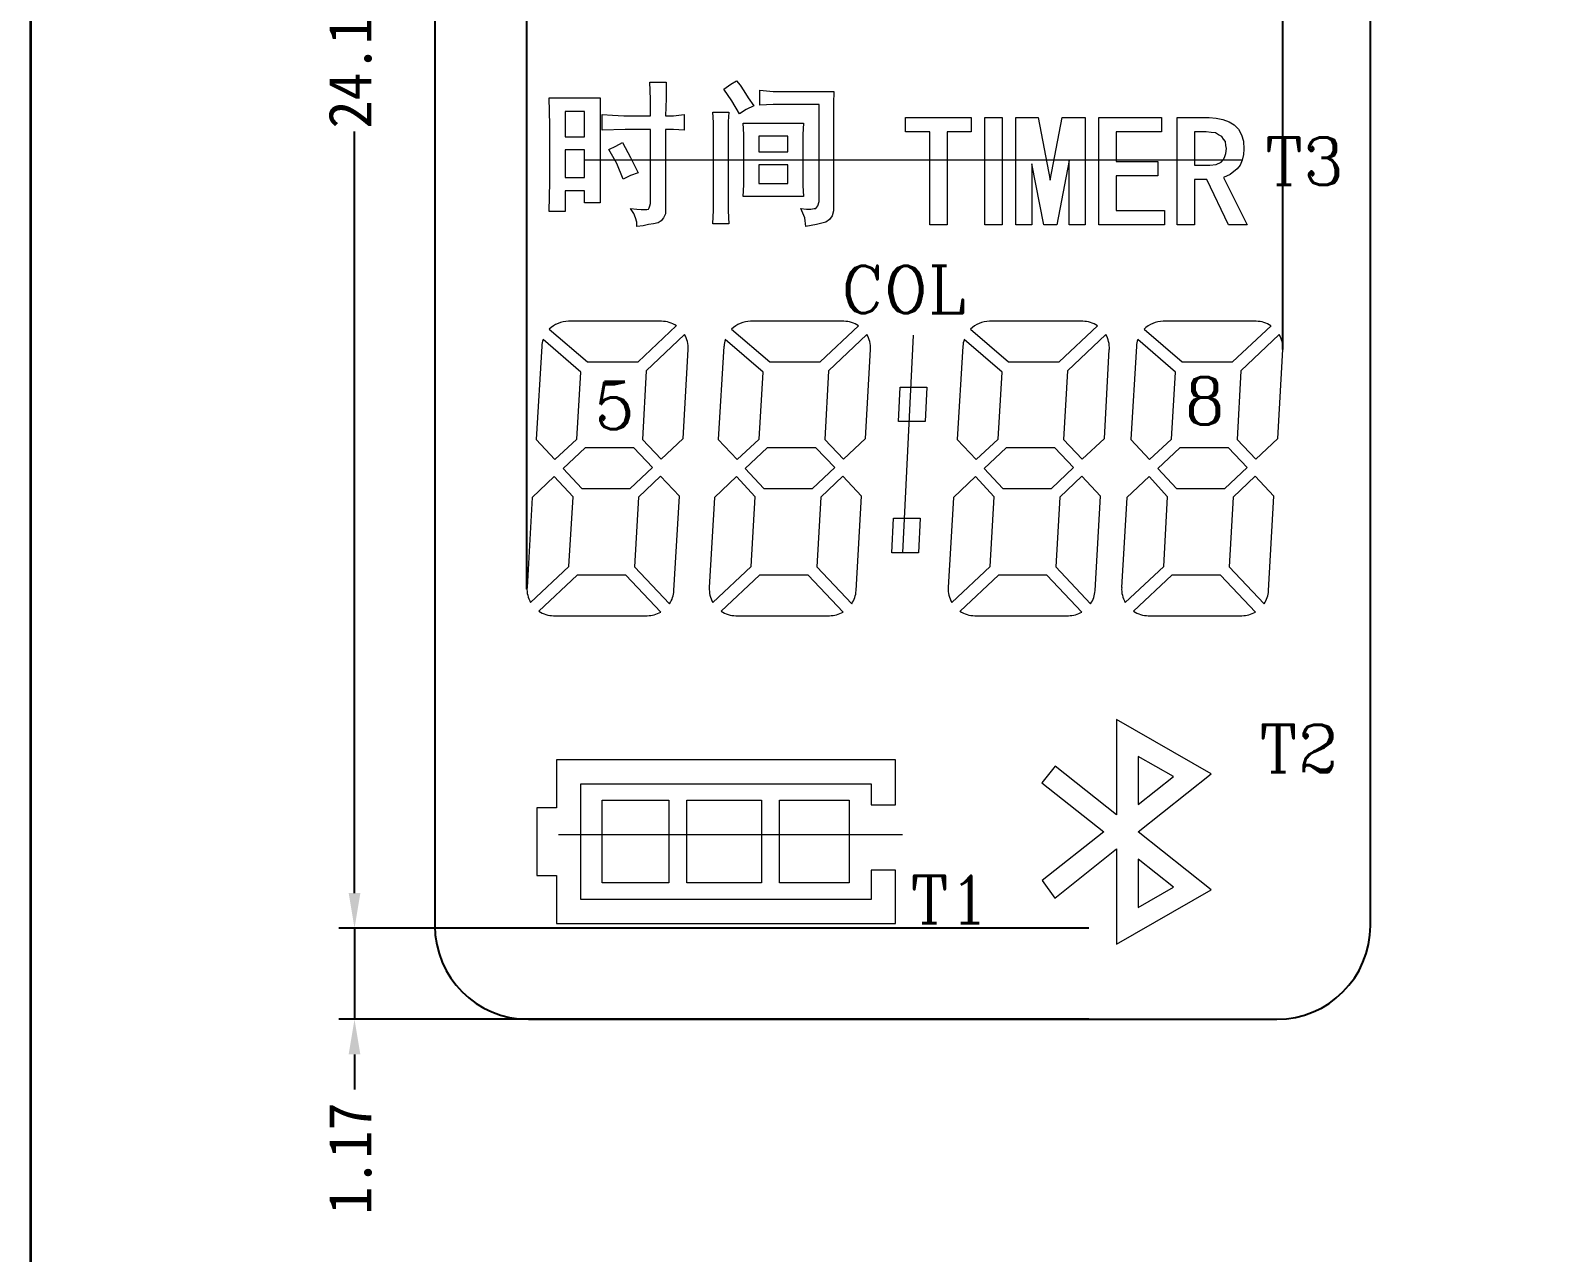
# Paper-space layout 'SW_Model_1' of a CAD drawing. Header units: millimetres. Extents: x 625 to 800, y 257 to 308.
# Drawn here: x 705.53 to 725.16, y 276.9 to 292.58 of the extents above; entities that cross this region are included whole.
import ezdxf

# ---------------------------------------------------------------- set-up
doc = ezdxf.new("R2010")
doc.units = ezdxf.units.MM
doc.layers.add('尺寸线层', color=3, linetype='Continuous')
doc.layers.add('粗实线层', color=7, linetype='Continuous', lineweight=25)
doc.styles.add('SLDTEXTSTYLE28', font='ROMANC')
doc.styles.add('SLDTEXTSTYLE6', font='TXT')
doc.styles.add('SLDTEXTSTYLE7', font='TXT', dxfattribs={"width": 0.96})
doc.dimstyles.new('SLDDIMSTYLE2', dxfattribs={"dimtxt": 0.55, "dimasz": 4.08, "dimexe": 0, "dimexo": 0.0625, "dimgap": 0.1375, "dimtad": 2, "dimrnd": 1e-09, "dimzin": 4, "dimdsep": 46, "dimtxsty": 'SLDTEXTSTYLE6', "dimblk1": 'NONE', "dimblk2": 'NONE', "dimsah": 1, "dimcen": 0.09, "dimadec": 0, "dimazin": 1, "dimtfac": 1, "dimtofl": 0, "dimtmove": 0, "dimatfit": 3, "dimldrblk": 'NONE', "dimfxl": 0, "dimfrac": 2, "dimtolj": 1, "dimtzin": 12, "dimarcsym": 0})
doc.dimstyles.new('SLDDIMSTYLE5', dxfattribs={"dimtxt": 0.55, "dimasz": 4.08, "dimexe": 0, "dimexo": 0.0625, "dimgap": 0.1375, "dimtad": 2, "dimrnd": 1e-09, "dimzin": 12, "dimdsep": 46, "dimtxsty": 'SLDTEXTSTYLE6', "dimblk1": 'NONE', "dimblk2": 'NONE', "dimsah": 1, "dimcen": 0.09, "dimadec": 0, "dimazin": 3, "dimtfac": 1, "dimtofl": 0, "dimtmove": 0, "dimatfit": 3, "dimldrblk": 'NONE', "dimfxl": 0, "dimfrac": 2, "dimtolj": 1, "dimtzin": 12, "dimarcsym": 0})

# ---------------------------------------------------------------- blocks, each defined once
blk = doc.blocks.new('_D_20')
at = {"layer": '尺寸线层'}
for p, q in [((713.479, 305.202), (709.488, 305.202)), ((709.688, 304.752), (709.688, 294.982)), ((709.688, 281.512), (709.688, 291.282)), ((719.108, 281.062), (709.488, 281.062))]:
    blk.add_line(p, q, dxfattribs=at)
for points in [[(709.613, 304.752), (709.763, 304.752), (709.688, 305.202)], [(709.613, 281.512), (709.763, 281.512), (709.688, 281.062)]]:
    blk.add_solid(points, dxfattribs=at)
at = {"layer": '尺寸线层', "insert": (709.354, 291.32), "char_height": 0.55, "attachment_point": 1, "rotation": 90, "style": 'SLDTEXTSTYLE7'}
blk.add_mtext('24.14A.A', dxfattribs=at)
blk = doc.blocks.new('_None')
blk = doc.blocks.new('_D_21')
at = {"layer": '尺寸线层'}
for p, q in [((709.688, 281.512), (709.688, 281.962)), ((719.108, 281.062), (709.488, 281.062)), ((709.688, 281.062), (709.688, 279.893)), ((719.108, 279.893), (709.488, 279.893)), ((709.688, 279.443), (709.688, 278.993))]:
    blk.add_line(p, q, dxfattribs=at)
for points in [[(709.613, 281.512), (709.763, 281.512), (709.688, 281.062)], [(709.613, 279.443), (709.763, 279.443), (709.688, 279.893)]]:
    blk.add_solid(points, dxfattribs=at)
at = {"layer": '尺寸线层', "insert": (709.354, 277.389), "char_height": 0.55, "attachment_point": 1, "rotation": 90, "style": 'SLDTEXTSTYLE7'}
blk.add_mtext('1.17', dxfattribs=at)
blk = doc.blocks.new('_D_22')
at = {"layer": '尺寸线层'}
for p, q in [((711.9, 285.412), (711.9, 307.333)), ((721.596, 288.505), (721.596, 307.333)), ((712.35, 307.133), (715.127, 307.133)), ((721.146, 307.133), (718.369, 307.133))]:
    blk.add_line(p, q, dxfattribs=at)
for points in [[(712.35, 307.208), (712.35, 307.058), (711.9, 307.133)], [(721.146, 307.208), (721.146, 307.058), (721.596, 307.133)]]:
    blk.add_solid(points, dxfattribs=at)
at = {"layer": '尺寸线层', "insert": (715.175, 307.467), "char_height": 0.55, "attachment_point": 1, "style": 'SLDTEXTSTYLE7'}
blk.add_mtext('9.70A.A', dxfattribs=at)
blk = doc.blocks.new('_D_23')
at = {"layer": '尺寸线层'}
for p, q in [((721.596, 288.486), (721.596, 307.333)), ((722.718, 288.486), (722.718, 307.333)), ((721.146, 307.133), (720.696, 307.133)), ((721.596, 307.133), (722.718, 307.133)), ((723.168, 307.133), (723.618, 307.133))]:
    blk.add_line(p, q, dxfattribs=at)
for points in [[(721.146, 307.208), (721.146, 307.058), (721.596, 307.133)], [(723.168, 307.208), (723.168, 307.058), (722.718, 307.133)]]:
    blk.add_solid(points, dxfattribs=at)
at = {"layer": '尺寸线层', "insert": (723.698, 307.467), "char_height": 0.55, "attachment_point": 1, "style": 'SLDTEXTSTYLE7'}
blk.add_mtext('1.12', dxfattribs=at)

psp = doc.layouts.new('SW_Model_1')

# ---------------------------------------------------------------- linework, layer by layer
at = {"lineweight": 35}
psp.add_line((705.533, 308.248), (705.533, 259.694), dxfattribs=at)
at = {"color": 7, "linetype": 'Continuous', "lineweight": 25}
for p, q in [((710.718, 305.093), (710.718, 281.093)), ((722.718, 281.093), (722.718, 305.093)), ((711.918, 279.893), (721.518, 279.893))]:
    psp.add_line(p, q, dxfattribs=at)
at = {"color": 7, "linetype": 'Continuous', "lineweight": 18}
for p, q in [((713.485, 291.698), (713.477, 291.914)), ((713.477, 291.914), (713.684, 291.914)), ((713.684, 291.914), (713.684, 291.706)), ((714.426, 291.826), (714.514, 291.89)), ((714.53, 291.674), (714.426, 291.826)), ((714.514, 291.89), (714.586, 291.93)), ((714.586, 291.93), (714.634, 291.874)), ((714.634, 291.874), (714.681, 291.802)), ((714.681, 291.802), (714.737, 291.714)), ((714.889, 291.81), (715.056, 291.794)), ((714.889, 291.619), (714.889, 291.81)), ((715.056, 291.794), (715.224, 291.794)), ((715.224, 291.794), (715.838, 291.794)), ((715.838, 291.794), (715.83, 291.642)), ((712.185, 291.714), (712.839, 291.714)), ((712.193, 291.363), (712.185, 291.714)), ((712.839, 291.714), (712.839, 291.563)), ((713.485, 291.483), (713.485, 291.698)), ((713.684, 291.706), (713.676, 291.483)), ((714.626, 291.507), (714.53, 291.674)), ((714.809, 291.611), (714.713, 291.563)), ((714.737, 291.714), (714.809, 291.611)), ((715.056, 291.627), (714.889, 291.619)), ((715.232, 291.627), (715.056, 291.627)), ((715.647, 291.627), (715.232, 291.627)), ((715.647, 290.382), (715.647, 291.627)), ((715.83, 291.642), (715.83, 291.483)), ((712.392, 291.539), (712.392, 291.212)), ((712.64, 291.539), (712.392, 291.539)), ((712.64, 291.212), (712.64, 291.539)), ((712.839, 291.563), (712.839, 291.395)), ((712.839, 291.395), (712.839, 291.22)), ((712.863, 291.499), (712.999, 291.491)), ((712.863, 291.3), (712.863, 291.499)), ((712.999, 291.491), (713.142, 291.483)), ((713.142, 291.483), (713.31, 291.483)), ((713.31, 291.483), (713.485, 291.483)), ((713.676, 291.483), (713.78, 291.483)), ((713.78, 291.483), (713.916, 291.499)), ((713.916, 291.499), (713.916, 291.3)), ((714.291, 291.395), (714.283, 291.531)), ((714.283, 291.531), (714.49, 291.531)), ((714.291, 291.244), (714.291, 291.395)), ((714.49, 291.531), (714.482, 291.411)), ((714.482, 291.411), (714.482, 291.292)), ((714.713, 291.563), (714.626, 291.507)), ((715.83, 291.483), (715.83, 290.342)), ((716.756, 291.278), (716.756, 291.461)), ((716.756, 291.461), (717.599, 291.461)), ((717.599, 291.461), (717.599, 291.278)), ((717.773, 291.461), (717.996, 291.461)), ((717.773, 290.086), (717.773, 291.461)), ((717.996, 291.461), (717.996, 290.086)), ((718.171, 290.086), (718.171, 291.461)), ((718.171, 291.461), (718.457, 291.461)), ((718.457, 291.461), (718.612, 290.656)), ((718.612, 290.656), (718.767, 291.461)), ((718.767, 291.461), (719.061, 291.461)), ((719.061, 291.461), (719.061, 290.086)), ((719.236, 291.461), (720.039, 291.461)), ((719.236, 290.086), (719.236, 291.461)), ((720.039, 291.461), (720.039, 291.278)), ((720.238, 290.086), (720.238, 291.461)), ((720.238, 291.461), (720.652, 291.461)), ((720.652, 291.461), (720.739, 291.453)), ((720.739, 291.453), (720.827, 291.437)), ((720.827, 291.437), (720.906, 291.406)), ((720.906, 291.406), (720.97, 291.366)), ((712.193, 291.004), (712.193, 291.363)), ((712.392, 291.212), (712.64, 291.212)), ((712.839, 291.22), (712.839, 291.02)), ((713.158, 291.307), (712.863, 291.3)), ((713.485, 291.307), (713.158, 291.307)), ((713.485, 290.358), (713.485, 291.307)), ((713.78, 291.307), (713.676, 291.307)), ((713.676, 291.307), (713.676, 290.279)), ((713.916, 291.3), (713.78, 291.307)), ((714.291, 290.438), (714.291, 291.244)), ((714.482, 291.292), (714.482, 290.43)), ((714.674, 291.387), (715.447, 291.387)), ((714.681, 291.244), (714.674, 291.387)), ((714.681, 291.116), (714.681, 291.244)), ((714.873, 291.22), (714.873, 291.02)), ((715.248, 291.22), (714.873, 291.22)), ((715.248, 291.02), (715.248, 291.22)), ((715.447, 291.387), (715.439, 291.244)), ((715.439, 291.244), (715.439, 291.116)), ((717.066, 291.278), (716.756, 291.278)), ((717.066, 290.086), (717.066, 291.278)), ((717.599, 291.278), (717.289, 291.278)), ((717.289, 291.278), (717.289, 290.086)), ((720.039, 291.278), (719.459, 291.278)), ((719.459, 291.278), (719.459, 290.897)), ((720.612, 291.278), (720.461, 291.278)), ((720.461, 291.278), (720.461, 290.849)), ((720.676, 291.27), (720.612, 291.278)), ((720.731, 291.262), (720.676, 291.27)), ((720.771, 291.239), (720.731, 291.262)), ((720.811, 291.215), (720.771, 291.239)), ((720.835, 291.183), (720.811, 291.215)), ((720.97, 291.366), (721.025, 291.31)), ((721.025, 291.31), (721.065, 291.239)), ((721.065, 291.239), (721.089, 291.159)), ((712.193, 290.637), (712.193, 291.004)), ((712.392, 291.044), (712.392, 290.693)), ((712.64, 291.044), (712.392, 291.044)), ((712.64, 290.693), (712.64, 291.044)), ((712.839, 291.02), (712.839, 290.821)), ((712.951, 291.052), (713.038, 291.092)), ((713.054, 290.869), (712.951, 291.052)), ((713.038, 291.092), (713.126, 291.14)), ((713.126, 291.14), (713.23, 290.949)), ((714.681, 290.717), (714.681, 291.116)), ((714.873, 291.02), (715.248, 291.02)), ((715.439, 291.116), (715.439, 290.709)), ((720.858, 291.151), (720.835, 291.183)), ((720.866, 291.103), (720.858, 291.151)), ((720.874, 291.064), (720.866, 291.103)), ((720.866, 291), (720.874, 291.064)), ((721.089, 291.159), (721.097, 291.056)), ((721.097, 291.056), (721.089, 290.984)), ((712.839, 290.821), (712.839, 290.653)), ((713.134, 290.669), (713.054, 290.869)), ((713.23, 290.949), (713.326, 290.749)), ((714.873, 290.853), (714.873, 290.614)), ((715.248, 290.853), (714.873, 290.853)), ((715.248, 290.614), (715.248, 290.853)), ((718.528, 290.086), (718.377, 290.867)), ((718.377, 290.867), (718.377, 290.086)), ((718.855, 290.908), (718.695, 290.086)), ((718.855, 290.086), (718.855, 290.908)), ((719.459, 290.897), (719.992, 290.897)), ((719.992, 290.897), (719.992, 290.714)), ((720.461, 290.849), (720.66, 290.849)), ((720.66, 290.849), (720.739, 290.857)), ((720.739, 290.857), (720.803, 290.889)), ((720.803, 290.889), (720.835, 290.921)), ((720.835, 290.921), (720.85, 290.96)), ((720.85, 290.96), (720.866, 291)), ((721.049, 290.849), (721.01, 290.801)), ((721.073, 290.913), (721.049, 290.849)), ((721.089, 290.984), (721.073, 290.913)), ((712.185, 290.255), (712.193, 290.637)), ((712.392, 290.693), (712.64, 290.693)), ((712.839, 290.653), (712.839, 290.502)), ((713.23, 290.717), (713.134, 290.669)), ((713.326, 290.749), (713.23, 290.717)), ((714.681, 290.598), (714.681, 290.717)), ((714.873, 290.614), (715.248, 290.614)), ((715.439, 290.709), (715.439, 290.59)), ((719.992, 290.714), (719.459, 290.714)), ((719.459, 290.714), (719.459, 290.268)), ((720.62, 290.666), (720.461, 290.666)), ((720.461, 290.666), (720.461, 290.086)), ((720.898, 290.086), (720.62, 290.666)), ((720.922, 290.73), (720.835, 290.69)), ((720.835, 290.69), (721.137, 290.086)), ((721.01, 290.801), (720.922, 290.73)), ((712.64, 290.518), (712.392, 290.518)), ((712.392, 290.518), (712.392, 290.255)), ((712.64, 290.366), (712.64, 290.518)), ((712.839, 290.502), (712.839, 290.366)), ((714.291, 290.271), (714.291, 290.438)), ((714.482, 290.43), (714.482, 290.263)), ((714.674, 290.446), (714.681, 290.598)), ((715.447, 290.446), (714.674, 290.446)), ((715.439, 290.59), (715.447, 290.446)), ((712.392, 290.255), (712.185, 290.255)), ((712.839, 290.366), (712.64, 290.366)), ((713.27, 290.231), (713.23, 290.295)), ((713.23, 290.295), (713.31, 290.287)), ((713.294, 290.175), (713.27, 290.231)), ((713.31, 290.287), (713.365, 290.279)), ((713.365, 290.279), (713.413, 290.279)), ((713.413, 290.279), (713.437, 290.279)), ((713.437, 290.279), (713.461, 290.287)), ((713.461, 290.287), (713.469, 290.303)), ((713.469, 290.303), (713.477, 290.326)), ((713.477, 290.326), (713.485, 290.358)), ((713.676, 290.223), (713.653, 290.175)), ((713.676, 290.279), (713.676, 290.223)), ((714.283, 290.095), (714.291, 290.271)), ((714.482, 290.263), (714.49, 290.095)), ((715.463, 290.175), (715.415, 290.295)), ((715.415, 290.295), (715.487, 290.287)), ((715.487, 290.287), (715.543, 290.287)), ((715.543, 290.287), (715.583, 290.295)), ((715.583, 290.295), (715.607, 290.295)), ((715.607, 290.295), (715.631, 290.326)), ((715.631, 290.326), (715.647, 290.382)), ((715.83, 290.263), (715.814, 290.199)), ((715.83, 290.342), (715.83, 290.263)), ((719.459, 290.268), (720.079, 290.268)), ((720.079, 290.268), (720.079, 290.086)), ((713.31, 290.119), (713.294, 290.175)), ((713.31, 290.063), (713.31, 290.119)), ((713.389, 290.071), (713.31, 290.063)), ((713.461, 290.087), (713.389, 290.071)), ((713.525, 290.095), (713.461, 290.087)), ((713.581, 290.111), (713.525, 290.095)), ((713.621, 290.135), (713.581, 290.111)), ((713.653, 290.175), (713.621, 290.135)), ((714.49, 290.095), (714.283, 290.095)), ((715.479, 290.063), (715.463, 290.175)), ((715.615, 290.087), (715.479, 290.063)), ((715.734, 290.119), (715.615, 290.087)), ((715.782, 290.151), (715.734, 290.119)), ((715.814, 290.199), (715.782, 290.151)), ((717.289, 290.086), (717.066, 290.086)), ((717.996, 290.086), (717.773, 290.086)), ((718.377, 290.086), (718.171, 290.086)), ((718.695, 290.086), (718.528, 290.086)), ((719.061, 290.086), (718.855, 290.086)), ((720.079, 290.086), (719.236, 290.086)), ((720.461, 290.086), (720.238, 290.086)), ((721.137, 290.086), (720.898, 290.086)), ((713.627, 288.847), (712.431, 288.847)), ((715.964, 288.847), (714.769, 288.847)), ((719.029, 288.847), (717.833, 288.847)), ((721.254, 288.847), (720.059, 288.847)), ((712.187, 288.744), (712.676, 288.325)), ((713.325, 288.325), (713.816, 288.79)), ((713.922, 288.678), (713.43, 288.213)), ((714.524, 288.744), (715.014, 288.325)), ((715.662, 288.325), (716.153, 288.79)), ((716.259, 288.678), (715.768, 288.213)), ((717.589, 288.744), (718.078, 288.325)), ((718.727, 288.325), (719.218, 288.79)), ((719.324, 288.678), (718.832, 288.213)), ((719.815, 288.744), (720.304, 288.325)), ((720.952, 288.325), (721.444, 288.79)), ((721.549, 288.678), (721.058, 288.213)), ((712.09, 288.526), (712.017, 287.33)), ((712.592, 288.195), (712.106, 288.611)), ((713.904, 287.344), (713.968, 288.486)), ((714.427, 288.526), (714.354, 287.33)), ((714.93, 288.195), (714.444, 288.611)), ((716.242, 287.344), (716.306, 288.486)), ((717.492, 288.526), (717.419, 287.33)), ((717.994, 288.195), (717.508, 288.611)), ((719.306, 287.344), (719.37, 288.486)), ((719.717, 288.526), (719.644, 287.33)), ((720.22, 288.195), (719.734, 288.611)), ((721.532, 287.344), (721.596, 288.486)), ((712.676, 288.325), (713.325, 288.325)), ((715.014, 288.325), (715.662, 288.325)), ((718.078, 288.325), (718.727, 288.325)), ((720.304, 288.325), (720.952, 288.325)), ((712.54, 287.336), (712.592, 288.195)), ((713.43, 288.213), (713.381, 287.33)), ((714.877, 287.336), (714.93, 288.195)), ((715.768, 288.213), (715.719, 287.33)), ((717.942, 287.336), (717.994, 288.195)), ((718.832, 288.213), (718.783, 287.33)), ((720.167, 287.336), (720.22, 288.195)), ((721.058, 288.213), (721.009, 287.33)), ((716.664, 287.561), (716.686, 288.003)), ((716.686, 288.003), (717.028, 288.003)), ((717.028, 288.003), (717.006, 287.561)), ((717.006, 287.561), (716.664, 287.561)), ((712.017, 287.33), (712.258, 287.072)), ((712.258, 287.072), (712.54, 287.336)), ((713.381, 287.33), (713.621, 287.076)), ((713.621, 287.076), (713.904, 287.344)), ((714.354, 287.33), (714.596, 287.072)), ((714.596, 287.072), (714.877, 287.336)), ((715.719, 287.33), (715.959, 287.076)), ((715.959, 287.076), (716.242, 287.344)), ((717.419, 287.33), (717.66, 287.072)), ((717.66, 287.072), (717.942, 287.336)), ((718.783, 287.33), (719.023, 287.076)), ((719.023, 287.076), (719.306, 287.344)), ((719.644, 287.33), (719.886, 287.072)), ((719.886, 287.072), (720.167, 287.336)), ((721.009, 287.33), (721.249, 287.076)), ((721.249, 287.076), (721.532, 287.344)), ((712.645, 287.224), (712.363, 286.959)), ((713.269, 287.224), (712.645, 287.224)), ((713.509, 286.971), (713.269, 287.224)), ((714.983, 287.224), (714.701, 286.959)), ((715.607, 287.224), (714.983, 287.224)), ((715.847, 286.971), (715.607, 287.224)), ((718.047, 287.224), (717.765, 286.959)), ((718.671, 287.224), (718.047, 287.224)), ((718.911, 286.971), (718.671, 287.224)), ((720.273, 287.224), (719.991, 286.959)), ((720.897, 287.224), (720.273, 287.224)), ((721.137, 286.971), (720.897, 287.224)), ((712.363, 286.959), (712.602, 286.703)), ((713.226, 286.703), (713.509, 286.971)), ((714.701, 286.959), (714.94, 286.703)), ((715.563, 286.703), (715.847, 286.971)), ((717.765, 286.959), (718.004, 286.703)), ((718.628, 286.703), (718.911, 286.971)), ((719.991, 286.959), (720.23, 286.703)), ((720.853, 286.703), (721.137, 286.971)), ((712.251, 286.854), (711.968, 286.587)), ((712.491, 286.597), (712.251, 286.854)), ((712.602, 286.703), (713.226, 286.703)), ((713.615, 286.859), (713.331, 286.591)), ((713.855, 286.605), (713.615, 286.859)), ((714.589, 286.854), (714.305, 286.587)), ((714.828, 286.597), (714.589, 286.854)), ((714.94, 286.703), (715.563, 286.703)), ((715.952, 286.859), (715.669, 286.591)), ((716.192, 286.605), (715.952, 286.859)), ((717.653, 286.854), (717.37, 286.587)), ((717.893, 286.597), (717.653, 286.854)), ((718.004, 286.703), (718.628, 286.703)), ((719.017, 286.859), (718.733, 286.591)), ((719.256, 286.605), (719.017, 286.859)), ((719.879, 286.854), (719.595, 286.587)), ((720.118, 286.597), (719.879, 286.854)), ((720.23, 286.703), (720.853, 286.703)), ((721.242, 286.859), (720.959, 286.591)), ((721.482, 286.605), (721.242, 286.859)), ((711.968, 286.587), (711.901, 285.432)), ((712.439, 285.703), (712.491, 286.597)), ((713.331, 286.591), (713.28, 285.697)), ((713.785, 285.392), (713.855, 286.605)), ((714.305, 286.587), (714.238, 285.432)), ((714.776, 285.703), (714.828, 286.597)), ((715.669, 286.591), (715.618, 285.697)), ((716.123, 285.392), (716.192, 286.605)), ((717.37, 286.587), (717.303, 285.432)), ((717.841, 285.703), (717.893, 286.597)), ((718.733, 286.591), (718.682, 285.697)), ((719.187, 285.392), (719.256, 286.605)), ((719.595, 286.587), (719.528, 285.432)), ((720.067, 285.703), (720.118, 286.597)), ((720.959, 286.591), (720.908, 285.697)), ((721.413, 285.392), (721.482, 286.605)), ((716.581, 285.878), (716.603, 286.32)), ((716.603, 286.32), (716.945, 286.32)), ((716.945, 286.32), (716.924, 285.878)), ((716.924, 285.878), (716.581, 285.878)), ((711.947, 285.239), (712.439, 285.703)), ((712.545, 285.591), (712.053, 285.127)), ((713.168, 285.591), (712.545, 285.591)), ((713.616, 285.117), (713.168, 285.591)), ((713.28, 285.697), (713.728, 285.222)), ((714.284, 285.239), (714.776, 285.703)), ((714.882, 285.591), (714.39, 285.127)), ((715.506, 285.591), (714.882, 285.591)), ((715.954, 285.117), (715.506, 285.591)), ((715.618, 285.697), (716.066, 285.222)), ((717.349, 285.239), (717.841, 285.703)), ((717.947, 285.591), (717.455, 285.127)), ((718.57, 285.591), (717.947, 285.591)), ((719.018, 285.117), (718.57, 285.591)), ((718.682, 285.697), (719.13, 285.222)), ((719.575, 285.239), (720.067, 285.703)), ((720.172, 285.591), (719.68, 285.127)), ((720.796, 285.591), (720.172, 285.591)), ((721.244, 285.117), (720.796, 285.591)), ((720.908, 285.697), (721.356, 285.222)), ((712.242, 285.07), (713.444, 285.07)), ((714.58, 285.07), (715.781, 285.07)), ((717.644, 285.07), (718.845, 285.07)), ((719.87, 285.07), (721.071, 285.07)), ((720.677, 283.042), (719.464, 283.74)), ((719.464, 283.74), (719.464, 282.515)), ((712.277, 283.223), (712.277, 282.607)), ((716.627, 283.223), (712.277, 283.223)), ((716.627, 282.644), (716.627, 283.223)), ((719.738, 283.266), (719.738, 282.647)), ((720.191, 283.006), (719.738, 283.266)), ((718.674, 283.142), (718.503, 282.928)), ((719.464, 282.515), (718.674, 283.142)), ((719.738, 282.297), (720.677, 283.042)), ((719.738, 282.647), (720.191, 283.006)), ((712.59, 281.432), (712.59, 282.913)), ((712.59, 282.913), (716.317, 282.913)), ((716.317, 282.913), (716.317, 282.644)), ((718.503, 282.928), (719.298, 282.297)), ((712.277, 282.607), (712.025, 282.607)), ((712.025, 282.607), (712.025, 281.737)), ((712.863, 281.642), (712.863, 282.703)), ((712.863, 282.703), (713.719, 282.703)), ((713.719, 282.703), (713.719, 281.642)), ((713.952, 281.642), (713.952, 282.703)), ((713.952, 282.703), (714.907, 282.703)), ((714.907, 282.703), (714.907, 281.642)), ((715.141, 281.642), (715.141, 282.703)), ((715.141, 282.703), (716.032, 282.703)), ((716.032, 282.703), (716.032, 281.642)), ((716.317, 282.644), (716.627, 282.644)), ((719.298, 282.297), (718.509, 281.672)), ((720.677, 281.553), (719.738, 282.297)), ((718.669, 281.449), (719.464, 282.08)), ((719.464, 282.08), (719.464, 280.855)), ((716.627, 281.808), (716.317, 281.808)), ((716.317, 281.808), (716.317, 281.432)), ((716.627, 281.122), (716.627, 281.808)), ((720.191, 281.589), (719.738, 281.948)), ((719.738, 281.948), (719.738, 281.329)), ((712.025, 281.737), (712.277, 281.737)), ((712.277, 281.737), (712.277, 281.122)), ((713.719, 281.642), (712.863, 281.642)), ((714.907, 281.642), (713.952, 281.642)), ((716.032, 281.642), (715.141, 281.642)), ((718.509, 281.672), (718.669, 281.449)), ((719.738, 281.329), (720.191, 281.589)), ((716.317, 281.432), (712.59, 281.432)), ((719.464, 280.855), (720.677, 281.553)), ((712.277, 281.122), (716.627, 281.122))]:
    psp.add_line(p, q, dxfattribs=at)
at = {"color": 40, "linetype": 'Continuous', "lineweight": 18}
for p, q in [((721.073, 290.913), (712.64, 290.913)), ((716.852, 288.668), (716.715, 285.878)), ((712.305, 282.263), (716.717, 282.263))]:
    psp.add_line(p, q, dxfattribs=at)
at = {"color": 7, "linetype": 'Continuous', "lineweight": 18}
for centre, start, end in [((712.431, 288.505), 90, 135.5345), ((713.627, 288.505), 56.3964, 90), ((714.769, 288.505), 90, 135.5345), ((715.964, 288.505), 56.3964, 90), ((717.833, 288.505), 90, 135.5345), ((719.029, 288.505), 56.3964, 90), ((720.059, 288.505), 90, 135.5345), ((721.254, 288.505), 56.3964, 90), ((713.627, 288.505), 356.7952, 30.3906), ((715.964, 288.505), 356.7952, 30.3906), ((719.029, 288.505), 356.7952, 30.3906), ((721.254, 288.505), 356.7952, 30.3906), ((712.431, 288.505), 161.8929, 176.5067), ((714.769, 288.505), 161.8929, 176.5067), ((717.833, 288.505), 161.8929, 176.5067), ((720.059, 288.505), 161.8929, 176.5067), ((712.242, 285.412), 176.6741, 210.3342), ((713.444, 285.412), 326.363, 356.7203), ((714.58, 285.412), 176.6741, 210.3342), ((715.781, 285.412), 326.363, 356.7203), ((717.644, 285.412), 176.6741, 210.3342), ((718.845, 285.412), 326.363, 356.7203), ((719.87, 285.412), 176.6741, 210.3342), ((721.071, 285.412), 326.363, 356.7203), ((712.242, 285.412), 236.34, 270), ((713.444, 285.412), 270, 300.3573), ((714.58, 285.412), 236.34, 270), ((715.781, 285.412), 270, 300.3573), ((717.644, 285.412), 236.34, 270), ((718.845, 285.412), 270, 300.3573), ((719.87, 285.412), 236.34, 270), ((721.071, 285.412), 270, 300.3573)]:
    psp.add_arc(centre, 0.342, start, end, dxfattribs=at)
at = {"color": 7, "linetype": 'Continuous', "lineweight": 25}
for centre, start, end in [((711.918, 281.093), 180, 270), ((721.518, 281.093), 270, 0)]:
    psp.add_arc(centre, 1.2, start, end, dxfattribs=at)

# ---------------------------------------------------------------- texts
at = {"layer": '粗实线层', "char_height": 0.608, "attachment_point": 1, "style": 'SLDTEXTSTYLE28'}
for s, insert in [('T3', (721.362, 291.203)), ('COL', (715.927, 289.559)), ('5', (712.764, 288.07)), ('8', (720.331, 288.13)), ('T2', (721.29, 283.672)), ('T1', (716.815, 281.735))]:
    psp.add_mtext(s, dxfattribs=dict(at, insert=insert))

# ---------------------------------------------------------------- dimensions: what is measured, and where the dimension line sits
at = {"layer": '尺寸线层'}
dim = psp.add_linear_dim(base=(711.9, 307.133), p1=(721.596, 288.505), p2=(711.9, 285.412), text='<>A.A', dimstyle='SLDDIMSTYLE2', dxfattribs=at)
dim.commit()
dim.dimension.update_dxf_attribs({"geometry": '_D_22', "text_midpoint": (716.748, 307.133), "dimtype": 160})
dim = psp.add_linear_dim(base=(721.596, 307.133), p1=(722.718, 288.486), p2=(721.596, 288.486), dimstyle='SLDDIMSTYLE5', dxfattribs=at)
dim.commit()
dim.dimension.update_dxf_attribs({"geometry": '_D_23', "text_midpoint": (724.459, 307.133), "dimtype": 160})
dim = psp.add_linear_dim(base=(709.688, 305.202), p1=(719.108, 281.062), p2=(713.479, 305.202), angle=90, text='<>A.A', dimstyle='SLDDIMSTYLE5', dxfattribs=at)
dim.commit()
dim.dimension.update_dxf_attribs({"geometry": '_D_20', "text_midpoint": (709.688, 293.132), "dimtype": 160})
dim = psp.add_linear_dim(base=(709.688, 281.062), p1=(719.108, 279.893), p2=(719.108, 281.062), angle=90, dimstyle='SLDDIMSTYLE5', dxfattribs=at)
dim.commit()
dim.dimension.update_dxf_attribs({"geometry": '_D_21', "text_midpoint": (709.688, 278.152), "dimtype": 160})

doc.saveas('drawing.dxf')
